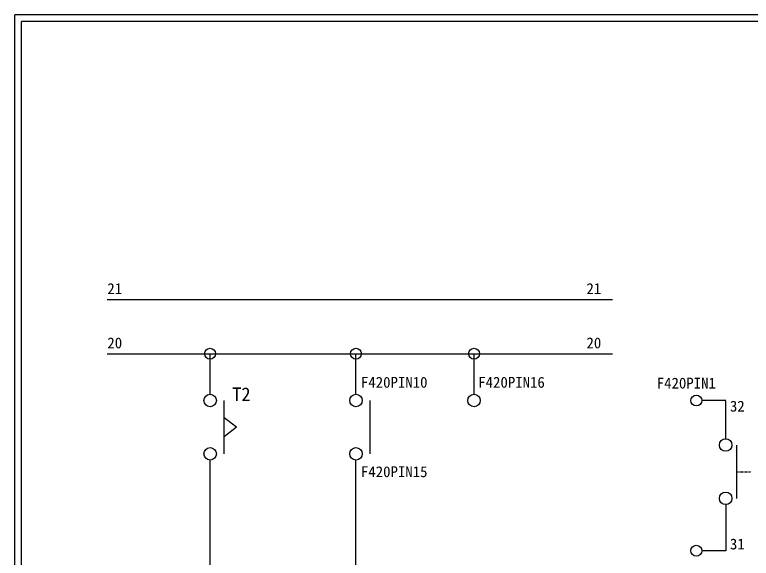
# Model space of a CAD drawing. Extents: x 10 to 297, y 3 to 207.
# Drawn here: x 10 to 145.5, y 106.9 to 207 of the extents above; entities that cross this region are included whole.
import ezdxf

# ---------------------------------------------------------------- set-up
doc = ezdxf.new("R2010")
doc.units = 0
doc.linetypes.add('DASHED', pattern=[0.2, 0.1, -0.1])
doc.layers.get('0').update_dxf_attribs({"linetype": 'CONTINUOUS'})
doc.layers.add('圖框層', color=7, linetype='CONTINUOUS')
doc.layers.add('標尺寸層', color=3, linetype='CONTINUOUS')
doc.styles.add('STSL', font='kaiu.ttf')

msp = doc.modelspace()

# ---------------------------------------------------------------- linework, layer by layer
for p, q in [((45.94, 137.08), (45.94, 144.55)), ((72.77, 137.08), (72.77, 144.55)), ((94.5, 137.08), (94.5, 144.55)), ((45.94, 76.54), (45.94, 124.96)), ((72.77, 76.54), (72.77, 124.96))]:
    msp.add_line(p, q)
at = {"layer": '圖框層', "color": 7}
for p, q in [((297, 206.97), (10, 206.97)), ((10, 3), (10, 206.97)), ((295.75, 205.72), (11.25, 205.72)), ((11.25, 4.25), (11.25, 205.72))]:
    msp.add_line(p, q, dxfattribs=at)
at = {"layer": '標尺寸層', "color": 7}
for p, q in [((26.98, 154.55), (119.97, 154.55)), ((26.98, 144.55), (119.97, 144.55)), ((48.55, 126.11), (48.55, 135.93)), ((75.38, 126.11), (75.38, 135.93)), ((140.8, 135.93), (136.39, 135.93)), ((140.8, 128.89), (140.8, 135.93)), ((50.79, 131.02), (48.55, 132.77)), ((50.79, 131.02), (48.55, 129.27)), ((142.85, 117.92), (142.85, 127.74)), ((140.8, 116.77), (140.8, 108.28)), ((140.8, 108.28), (136.39, 108.28))]:
    msp.add_line(p, q, dxfattribs=at)
at = {"layer": '標尺寸層', "linetype": 'DASHED'}
msp.add_line((142.85, 122.83), (145.5, 122.83), dxfattribs=at)
at = {"layer": '標尺寸層', "color": 7}
for centre, radius in [((45.94, 144.55), 1), ((72.77, 144.55), 1), ((94.5, 144.55), 1), ((45.94, 135.93), 1.15), ((72.77, 135.93), 1.15), ((94.5, 135.93), 1.15), ((135.39, 135.93), 1), ((140.8, 127.74), 1.15), ((45.94, 126.11), 1.15), ((72.77, 126.11), 1.15), ((140.8, 117.92), 1.15), ((135.39, 108.28), 1)]:
    msp.add_circle(centre, radius, dxfattribs=at)

# ---------------------------------------------------------------- texts
at = {"layer": '圖框層', "color": 4, "style": 'STSL'}
for s, height, p in [('21', 2, (27.04, 155.54)), ('21', 2, (115.18, 155.54)), ('20', 2, (27.04, 145.54)), ('20', 2, (115.18, 145.54)), ('F420PIN10', 2, (73.69, 138.29)), ('F420PIN16', 2, (95.27, 138.29)), ('F420PIN1', 2, (128.11, 138.14)), ('T2', 2.5, (49.99, 135.84)), ('32', 2, (141.57, 133.89)), ('F420PIN15', 2, (73.69, 121.82)), ('31', 2, (141.57, 108.51))]:
    msp.add_text(s, height=height, dxfattribs=at).set_placement(p)

doc.saveas('drawing.dxf')
